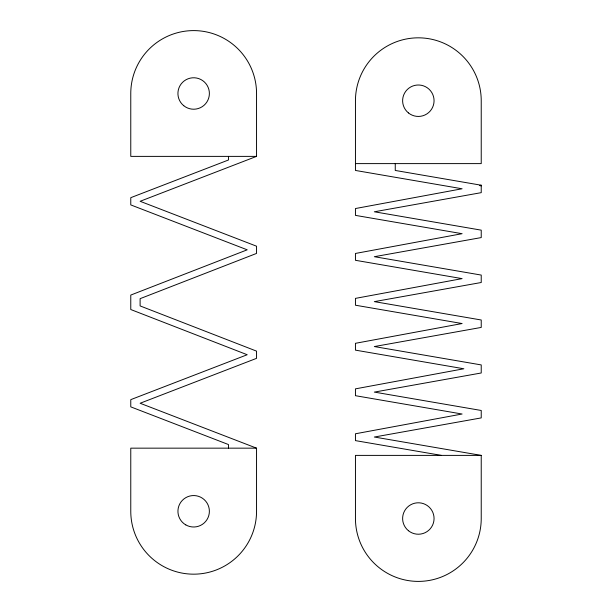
<?xml version="1.0" encoding="UTF-8"?>
<svg xmlns="http://www.w3.org/2000/svg" width="612" height="612" viewBox="0 0 612 612"><rect width="100%" height="100%" fill="white"/><g stroke="black" fill="none" stroke-linecap="round" stroke-linejoin="round"><path stroke-width="0.92" d="M256.55 156.381L130.769 156.381L130.769 93.491A62.891 62.891 0 0 1 193.66 30.6A62.891 62.891 0 0 1 256.55 93.491L256.55 156.381L140.125 201.294L256.55 246.2L256.55 253.422L140.11 298.664L140.11 305.923L256.55 351.127L256.55 358.349L140.125 403.254L256.55 448.16L256.55 511.28A62.891 62.891 0 0 1 193.66 574.171A62.891 62.891 0 0 1 130.769 511.28L130.769 448.16L256.55 448.16M481.231 455.389L355.45 455.389L355.45 518.509A62.891 62.891 0 0 0 418.34 581.4A62.891 62.891 0 0 0 481.231 518.509L481.231 455.389L374.337 437.029L481.231 417.904L481.231 410.468L374.337 392.101L481.231 372.983L481.231 364.92L374.337 346.553L481.231 327.428L481.231 319.992L374.337 301.632L481.231 282.507L481.231 275.071L374.337 256.703L481.231 237.586L481.231 230.15L374.337 211.783L481.231 192.658L481.231 185.222L479.502 185.543L481.231 185.849M355.45 163.611L481.231 163.611L481.231 100.72A62.891 62.891 0 0 0 418.34 37.829A62.891 62.891 0 0 0 355.45 100.72L355.45 170.45L462.091 188.771L355.45 208.539L355.45 215.378L462.091 233.692L355.45 253.46L355.45 260.299L462.091 278.621L355.45 298.381L355.45 305.22L462.091 323.541L355.45 343.309L355.45 350.14L463.842 368.768L355.45 388.857L355.45 395.696L462.091 414.018L355.45 433.778L355.45 440.617L441.436 455.389M481.231 185.222L395.253 170.45L395.253 163.611M228.483 156.381L228.483 159.992L130.769 197.676L130.769 204.905L247.217 249.818L130.769 295.068L130.769 309.527L247.21 354.731L130.769 399.644L130.769 406.865L228.483 444.557L228.483 448.16M408.449 530.726A15.721 15.721 0 0 0 433.87 520.965A15.721 15.721 0 0 0 412.71 503.829A15.721 15.721 0 0 0 408.449 530.726M408.449 112.937A15.721 15.721 0 0 0 433.87 103.183A15.721 15.721 0 0 0 412.71 86.04A15.721 15.721 0 0 0 408.449 112.937M185.796 524.897A15.721 15.721 0 0 0 209.38 511.28A15.721 15.721 0 0 0 185.796 497.663A15.721 15.721 0 0 0 185.796 524.897M183.761 105.715A15.721 15.721 0 0 0 209.189 95.954A15.721 15.721 0 0 0 188.022 78.81A15.721 15.721 0 0 0 183.761 105.715"/></g></svg>
